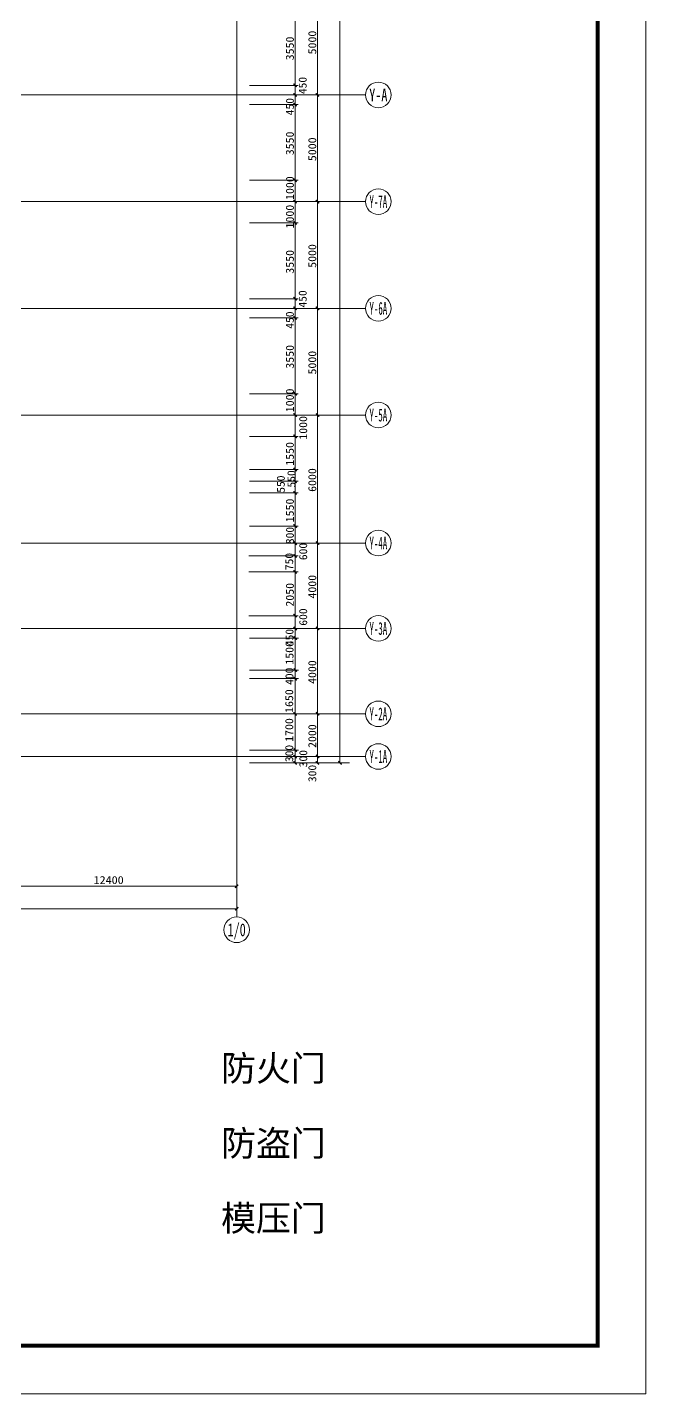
# Model space of a CAD drawing. Extents: x -307567 to 704339, y -10277 to 165507.
# Drawn here: x 424044 to 453024, y -10277 to 53749 of the extents above; entities that cross this region are included whole.
import ezdxf
from ezdxf.enums import TextEntityAlignment as Align

# ---------------------------------------------------------------- set-up
doc = ezdxf.new("R2010")
doc.units = 0
doc.header["$MEASUREMENT"] = 0
doc.layers.add('AXIS', color=7, linetype='CONTINUOUS', lineweight=5)
doc.layers.add('wode', color=250, linetype='CONTINUOUS', lineweight=0)
doc.styles.get("Standard").update_dxf_attribs({"font": 'txt', "height": 3})

msp = doc.modelspace()

# ---------------------------------------------------------------- linework, layer by layer
at = {"layer": 'AXIS', "color": 0}
msp.add_lwpolyline([(453024.20771, 165506.44355), (322764.10005, 165506.44355), (322764.10005, -10277.09273), (453024.20771, -10277.09273)], close=True, dxfattribs=at)
at = {"layer": 'AXIS', "color": 0, "const_width": 180.29081}
msp.add_lwpolyline([(450770.57263, 163252.80847), (325017.73513, 163252.80847), (325017.73513, -8023.45765), (450770.57263, -8023.45765)], close=True, dxfattribs=at)
at = {"layer": 'wode', "color": 0}
for p, q in [((438694.36923, 19280.52561), (438694.36923, 142429.91902)), ((433855.2821, 14548.49971), (433855.2821, 99323.39017)), ((437644.37448, 50580.36987), (437644.37448, 55580.34411)), ((436594.37973, 51030.36762), (436594.37973, 54580.35064)), ((436594.37973, 50580.36987), (362086.13411, 50580.36987)), ((436594.37973, 50580.36987), (362086.13411, 50580.36987)), ((434452.42267, 51030.36762), (436744.37898, 51030.36762)), ((434452.42267, 50580.36987), (436744.37898, 50580.36987)), ((436594.37973, 50580.36987), (436594.37973, 51030.36762)), ((439894.36323, 50580.36987), (436594.37973, 50580.36987)), ((439894.36323, 50580.36987), (436594.37973, 50580.36987)), ((436594.37973, 50130.37212), (436594.37973, 50580.36987)), ((437644.37448, 45580.39564), (437644.37448, 50580.36987)), ((434452.42267, 50130.37212), (436744.37898, 50130.37212)), ((436594.37973, 46580.3914), (436594.37973, 50130.37212)), ((434452.42267, 46580.3914), (436744.37898, 46580.3914)), ((436594.37973, 45580.39564), (436594.37973, 46580.3914)), ((436594.37973, 45580.39564), (362086.13411, 45580.39564)), ((434452.42267, 45580.39564), (436744.37898, 45580.39564)), ((439894.36323, 45580.39564), (436594.37973, 45580.39564)), ((436594.37973, 29580.47373), (436594.37973, 45580.39564)), ((436594.37973, 34580.44911), (436594.37973, 45580.39564)), ((437644.37448, 40580.41911), (437644.37448, 45580.39564)), ((434452.42267, 44580.39987), (436744.37898, 44580.39987)), ((434452.42267, 44580.39987), (436744.37898, 44580.39987)), ((434452.42267, 44580.39987), (436744.37898, 44580.39987)), ((436594.37973, 41030.41686), (436594.37973, 44580.39987)), ((434452.42267, 41030.41686), (436744.37898, 41030.41686)), ((436594.37973, 40580.41911), (436594.37973, 41030.41686)), ((436594.37973, 40580.41911), (362086.13411, 40580.41911)), ((434452.42267, 40580.41911), (436744.37898, 40580.41911)), ((439894.36323, 40580.41911), (436594.37973, 40580.41911)), ((436594.37973, 40130.42136), (436594.37973, 40580.41911)), ((437644.37448, 35580.44258), (437644.37448, 40580.41911)), ((434452.42267, 40130.42136), (436744.37898, 40130.42136)), ((436594.37973, 36580.44064), (436594.37973, 40130.42136)), ((434452.42267, 36580.44064), (436744.37898, 36580.44064)), ((434452.42267, 36580.44064), (436744.37898, 36580.44064)), ((434452.42267, 36580.44064), (436744.37898, 36580.44064)), ((436594.37973, 35580.44258), (362086.13411, 35580.44258)), ((434452.42267, 35580.44258), (436744.37898, 35580.44258)), ((434452.42267, 35580.44258), (436744.37898, 35580.44258)), ((439894.36323, 35580.44258), (436594.37973, 35580.44258)), ((437644.37448, 29580.47373), (437644.37448, 35580.44258)), ((434452.42267, 34580.44911), (436744.37898, 34580.44911)), ((436594.37973, 33030.45533), (436594.37973, 34580.44911)), ((434452.42267, 33030.45533), (436744.37898, 33030.45533)), ((436594.37973, 32480.45961), (436594.37973, 33030.45533)), ((434452.42267, 32480.45961), (436744.37898, 32480.45961)), ((436594.37973, 31930.46274), (436594.37973, 32480.45961)), ((434452.42267, 31930.46274), (436744.37898, 31930.46274)), ((436594.37973, 30380.47011), (436594.37973, 31930.46274)), ((434452.42267, 30380.47011), (436744.37898, 30380.47011)), ((436594.37973, 29580.47373), (436594.37973, 30380.47011)), ((436594.37973, 29580.47373), (362086.13411, 29580.47373)), ((434452.42267, 29580.47373), (436744.37898, 29580.47373)), ((436743.39022, 29580.47373), (435370.83849, 29580.47373)), ((436593.39097, 28978.9993), (436593.39097, 29580.47373)), ((439894.36323, 29580.47373), (436594.37973, 29580.47373)), ((436594.37973, 25580.49411), (436594.37973, 29580.47373)), ((437644.37448, 25580.49411), (437644.37448, 29580.47373)), ((436743.39022, 28978.9993), (434427.70355, 28978.9993)), ((436593.39097, 28229.00305), (436593.39097, 28978.9993)), ((436743.39022, 28229.00305), (434427.70355, 28229.00305)), ((436593.39097, 26178.63031), (436593.39097, 28229.00305)), ((436743.39022, 26178.63031), (434427.70355, 26178.63031)), ((436593.39097, 25580.49411), (436593.39097, 26178.63031)), ((436594.37973, 25580.49411), (362086.13411, 25580.49411)), ((436594.37973, 25580.49411), (395005.47635, 25580.49411)), ((436748.73687, 25580.49411), (434452.42267, 25580.49411)), ((436748.73687, 25130.49636), (434452.42267, 25130.49636)), ((436743.39022, 25580.49411), (435370.83849, 25580.49411)), ((439894.36323, 25580.49411), (436594.37973, 25580.49411)), ((439894.36323, 25580.49411), (436594.37973, 25580.49411)), ((436594.37973, 21580.51392), (436594.37973, 25580.49411)), ((436598.73762, 25130.49636), (436598.73762, 25580.49411)), ((436598.73762, 23430.50448), (436598.73762, 25130.49636)), ((437644.37448, 21580.51392), (437644.37448, 25580.49411)), ((436748.73687, 23630.50386), (434452.42267, 23630.50386)), ((436748.73687, 23230.5051), (434452.42267, 23230.5051)), ((436598.73762, 23230.5051), (436598.73762, 23630.50386)), ((436594.37973, 21580.51392), (362086.13411, 21580.51335)), ((439894.36323, 21580.51392), (436594.37973, 21580.51392)), ((436594.37973, 19580.52411), (436594.37973, 21580.51392)), ((437644.37448, 19580.52411), (437644.37448, 21580.51392)), ((436748.73687, 19880.52261), (434452.42267, 19880.52261)), ((436594.37973, 19580.52411), (396754.49104, 19580.52411)), ((436748.73687, 19580.52411), (434452.42267, 19580.52411)), ((436748.73687, 19280.52561), (434452.42267, 19280.52561)), ((436144.45522, 19280.52561), (439144.44022, 19280.52561)), ((439894.36323, 19580.52411), (436594.37973, 19580.52411)), ((436594.45297, 19580.52411), (436594.45297, 19280.52561)), ((436594.45297, 19580.52411), (436594.45297, 19280.52561)), ((437644.44772, 19580.52411), (437644.44772, 19280.52561)), ((433855.2821, 12059.74491), (433855.2821, 14548.49971)), ((421855.3421, 13498.50496), (433855.2821, 13498.50496)), ((372106.60403, 12448.51021), (433855.2821, 12448.51021))]:
    msp.add_line(p, q, dxfattribs=at)
at = {"layer": 'wode', "color": 0, "const_width": 67.49966}
for points in [[(436519.38011, 51105.36725), (436669.37936, 50955.368)], [(436519.38011, 50655.3695), (436669.37936, 50505.37025)], [(437569.37486, 50655.3695), (437719.37411, 50505.37025)], [(436519.38011, 50205.37175), (436669.37936, 50055.3725)], [(436519.38011, 46655.39102), (436669.37936, 46505.39177)], [(436519.38011, 45655.39526), (436669.37936, 45505.39601)], [(436519.38011, 45655.39526), (436669.37936, 45505.39601)], [(436519.38011, 45655.39526), (436669.37936, 45505.39601)], [(437569.37486, 45655.39526), (437719.37411, 45505.39601)], [(436519.38011, 44655.3995), (436669.37936, 44505.40025)], [(436519.38011, 44655.3995), (436669.37936, 44505.40025)], [(436519.38011, 44655.3995), (436669.37936, 44505.40025)], [(436519.38011, 41105.41648), (436669.37936, 40955.41723)], [(436519.38011, 40655.41873), (436669.37936, 40505.41948)], [(436519.38011, 40655.41873), (436669.37936, 40505.41948)], [(436519.38011, 40655.41873), (436669.37936, 40505.41948)], [(437569.37486, 40655.41873), (437719.37411, 40505.41948)], [(436519.38011, 40205.42098), (436669.37936, 40055.42173)], [(436519.38011, 36655.44026), (436669.37936, 36505.44101)], [(436519.38011, 36655.44026), (436669.37936, 36505.44101)], [(436519.38011, 36655.44026), (436669.37936, 36505.44101)], [(436519.38011, 35655.44221), (436669.37936, 35505.44296)], [(436519.38011, 35655.44221), (436669.37936, 35505.44296)], [(437569.37486, 35655.44221), (437719.37411, 35505.44296)], [(436519.38011, 34655.44873), (436669.37936, 34505.44948)], [(436519.38011, 33105.45496), (436669.37936, 32955.45571)], [(436519.38011, 32555.45923), (436669.37936, 32405.45998)], [(436519.38011, 32005.46237), (436669.37936, 31855.46312)], [(436519.38011, 30455.46973), (436669.37936, 30305.47048)], [(436518.39134, 29655.47335), (436668.39059, 29505.4741)], [(436519.38011, 29655.47335), (436669.37936, 29505.4741)], [(436523.73799, 29655.47335), (436673.73724, 29505.4741)], [(437569.37486, 29655.47335), (437719.37411, 29505.4741)], [(436518.39134, 29053.99893), (436668.39059, 28903.99968)], [(436518.39134, 28304.00268), (436668.39059, 28154.00343)], [(436518.39134, 26253.62993), (436668.39059, 26103.63068)], [(436518.39134, 25655.49373), (436668.39059, 25505.49448)], [(436523.73799, 25655.49373), (436673.73724, 25505.49448)], [(437569.37486, 25655.49373), (437719.37411, 25505.49448)], [(436523.73799, 25205.49598), (436673.73724, 25055.49673)], [(436523.73799, 23705.50348), (436673.73724, 23555.50423)], [(436523.73799, 23305.50472), (436673.73724, 23155.50547)], [(436519.38011, 21655.51354), (436669.37936, 21505.51429)], [(436519.38011, 21655.51354), (436669.37936, 21505.51429)], [(437569.37486, 21655.51354), (437719.37411, 21505.51429)], [(436521.02805, 19956.198), (436671.0273, 19806.19875)], [(436519.38011, 19655.52373), (436669.37936, 19505.52448)], [(436519.38011, 19655.52373), (436669.37936, 19505.52448)], [(436519.45335, 19355.52523), (436669.4526, 19205.52598)], [(436519.45335, 19355.52523), (436669.4526, 19205.52598)], [(437569.37486, 19655.52373), (437719.37411, 19505.52448)], [(437569.4481, 19355.52523), (437719.44735, 19205.52598)], [(438619.36961, 19355.52523), (438769.36886, 19205.52598)], [(433780.28247, 13423.50533), (433930.28172, 13573.50458)], [(433780.28247, 12373.51058), (433930.28172, 12523.50983)]]:
    msp.add_lwpolyline(points, dxfattribs=at)
at = {"layer": 'wode', "color": 0}
for centre in [(440494.36023, 50580.36987), (440494.36023, 50580.36987), (440494.36023, 45580.39564), (440494.36023, 40580.41911), (440494.36023, 35580.44258), (440494.36023, 29580.47373), (440494.36023, 25580.49411), (440494.36023, 25580.49411), (440494.36023, 21580.51392), (440494.36023, 19580.52411), (433855.2821, 11459.74791)]:
    msp.add_circle(centre, 599.997, dxfattribs=at)

# ---------------------------------------------------------------- texts
at = {"layer": 'AXIS', "color": 0, "char_height": 1200, "width": 8327.3438066, "attachment_point": 1}
for s, insert in [('{\\fSimHei|b0|i0|c134|p2;\\C5;防火门}', (433121.99625, 5574.91832)), ('{\\fSimHei|b0|i0|c134|p2;\\C5;防盗门}', (433121.99625, 2060.81669)), ('{\\fSimHei|b0|i0|c134|p2;\\C5;模压门}', (433121.99625, -1453.28494))]:
    msp.add_mtext(s, dxfattribs=dict(at, insert=insert))
at = {"layer": 'wode', "color": 0}
for s, width, p, p2 in [('3550', 0.845717, (436534.35806, 52205.36098), (436534.35806, 53315.3591)), ('5000', 0.934736, (437584.35281, 52480.36114), (437584.35281, 53590.35467)), ('450', 0.863999, (437133.95223, 50616.85117), (437133.95223, 51426.8462)), ('450', 0.863999, (436532.71012, 49626.43406), (436532.71012, 50436.42909)), ('3550', 0.845714, (436534.35806, 47755.38476), (436534.35806, 48865.3783)), ('5000', 0.934736, (437584.35281, 47480.3869), (437584.35281, 48590.38043)), ('1000', 1.044707, (436534.35806, 45660.39401), (436534.35806, 46770.38984)), ('1000', 1.044707, (436534.35806, 44324.4014), (436534.35806, 45434.39722)), ('5000', 0.934738, (437584.35281, 42480.41037), (437584.35281, 43590.4062)), ('3550', 0.845714, (436534.35806, 42205.41251), (436534.35806, 43315.40604)), ('450', 0.863999, (437133.95223, 40616.9004), (437133.95223, 41426.89544)), ('450', 0.863999, (436532.71012, 39626.4833), (436532.71012, 40436.47833)), ('3550', 0.845715, (436534.35806, 37755.43171), (436534.35806, 38865.42753)), ('5000', 0.934736, (437584.35281, 37480.43614), (437584.35281, 38590.42967)), ('1000', 1.044705, (436534.35806, 35714.44307), (436534.35806, 36824.43661)), ('1000', 1.044707, (437157.9023, 34424.44861), (437157.9023, 35534.44443)), ('1550', 0.934736, (436534.35806, 33205.45751), (436534.35806, 34315.45104)), ('550', 0.864, (436110.03157, 31939.46233), (436110.03157, 32749.45851)), ('550', 0.863999, (436604.37724, 32184.21933), (436604.37724, 32994.21436)), ('6000', 0.934737, (437584.35281, 31980.46173), (437584.35281, 33090.45641)), ('1550', 0.934737, (436534.35806, 30555.46885), (436534.35806, 31665.46353)), ('800', 0.925715, (436534.35806, 29530.47474), (436534.35806, 30340.47092)), ('600', 0.925715, (437158.37838, 28781.0484), (437158.37838, 29591.04458)), ('750', 0.864, (436503.37677, 28313.00227), (436503.37677, 29122.99845)), ('2050', 0.888, (436533.36929, 26603.81968), (436533.36929, 27713.81436)), ('4000', 0.934737, (437584.35281, 26980.48749), (437584.35281, 28090.48217)), ('600', 0.925715, (437158.37838, 25711.06368), (437158.37838, 26521.05986)), ('450', 0.864, (436517.18285, 24749.21317), (436517.18285, 25559.20935)), ('1500', 0.986667, (436518.24486, 23882.2978), (436518.24486, 24992.29248)), ('400', 0.925715, (436510.4446, 22936.22289), (436510.4446, 23746.21907)), ('4000', 0.934737, (437584.35281, 22980.50673), (437584.35281, 24090.50141)), ('1650', 0.934737, (436502.9007, 21623.64076), (436502.9007, 22733.63487)), ('1700', 0.986667, (436504.07257, 20268.05882), (436504.07257, 21378.0535)), ('2000', 0.934737, (437584.35281, 19980.52173), (437584.35281, 21090.51641)), ('300', 0.925714, (436504.07257, 19318.06147), (436504.07257, 20128.05708)), ('300', 0.925715, (437162.37006, 19073.45267), (437162.37006, 19883.44885)), ('300', 0.925715, (437584.46267, 18380.53011), (437584.46267, 19190.52629))]:
    msp.add_text(s, height=374.998125, rotation=90, dxfattribs=dict(at, width=width)).set_placement(p, p2, align=Align.FIT)
for s, height, width, p, p2 in [('Y-A', 599.997, 0.531578, (440069.0816, 50280.37137), (440919.60225, 50280.37137)), ('Y-A', 599.997, 0.531578, (440069.0816, 50280.37137), (440919.60225, 50280.37137)), ('Y-7A', 599.997, 0.378412, (440078.09034, 45280.39714), (440910.5935, 45280.39714)), ('Y-6A', 599.997, 0.378412, (440078.09034, 40280.42061), (440910.5935, 40280.42061)), ('Y-5A', 599.997, 0.378412, (440078.09034, 35280.44408), (440910.5935, 35280.44408)), ('Y-4A', 599.997, 0.378412, (440078.09034, 29280.47523), (440910.5935, 29280.47523)), ('Y-3A', 599.997, 0.378412, (440078.09034, 25280.49561), (440910.5935, 25280.49561)), ('Y-3A', 599.997, 0.378412, (440078.09034, 25280.49561), (440910.5935, 25280.49561)), ('Y-2A', 599.997, 0.378412, (440078.09034, 21280.51542), (440910.5935, 21280.51542)), ('Y-1A', 599.997, 0.416254, (440078.09034, 19280.52561), (440910.5935, 19280.52561)), ('12400', 374.998125, 0.940015, (427150.32295, 13603.50512), (428560.33787, 13603.50512)), ('1/0', 599.997, 0.65425, (433430.04008, 11159.74941), (434280.56073, 11159.74941))]:
    msp.add_text(s, height=height, dxfattribs=dict(at, width=width)).set_placement(p, p2, align=Align.FIT)

doc.saveas('drawing.dxf')
